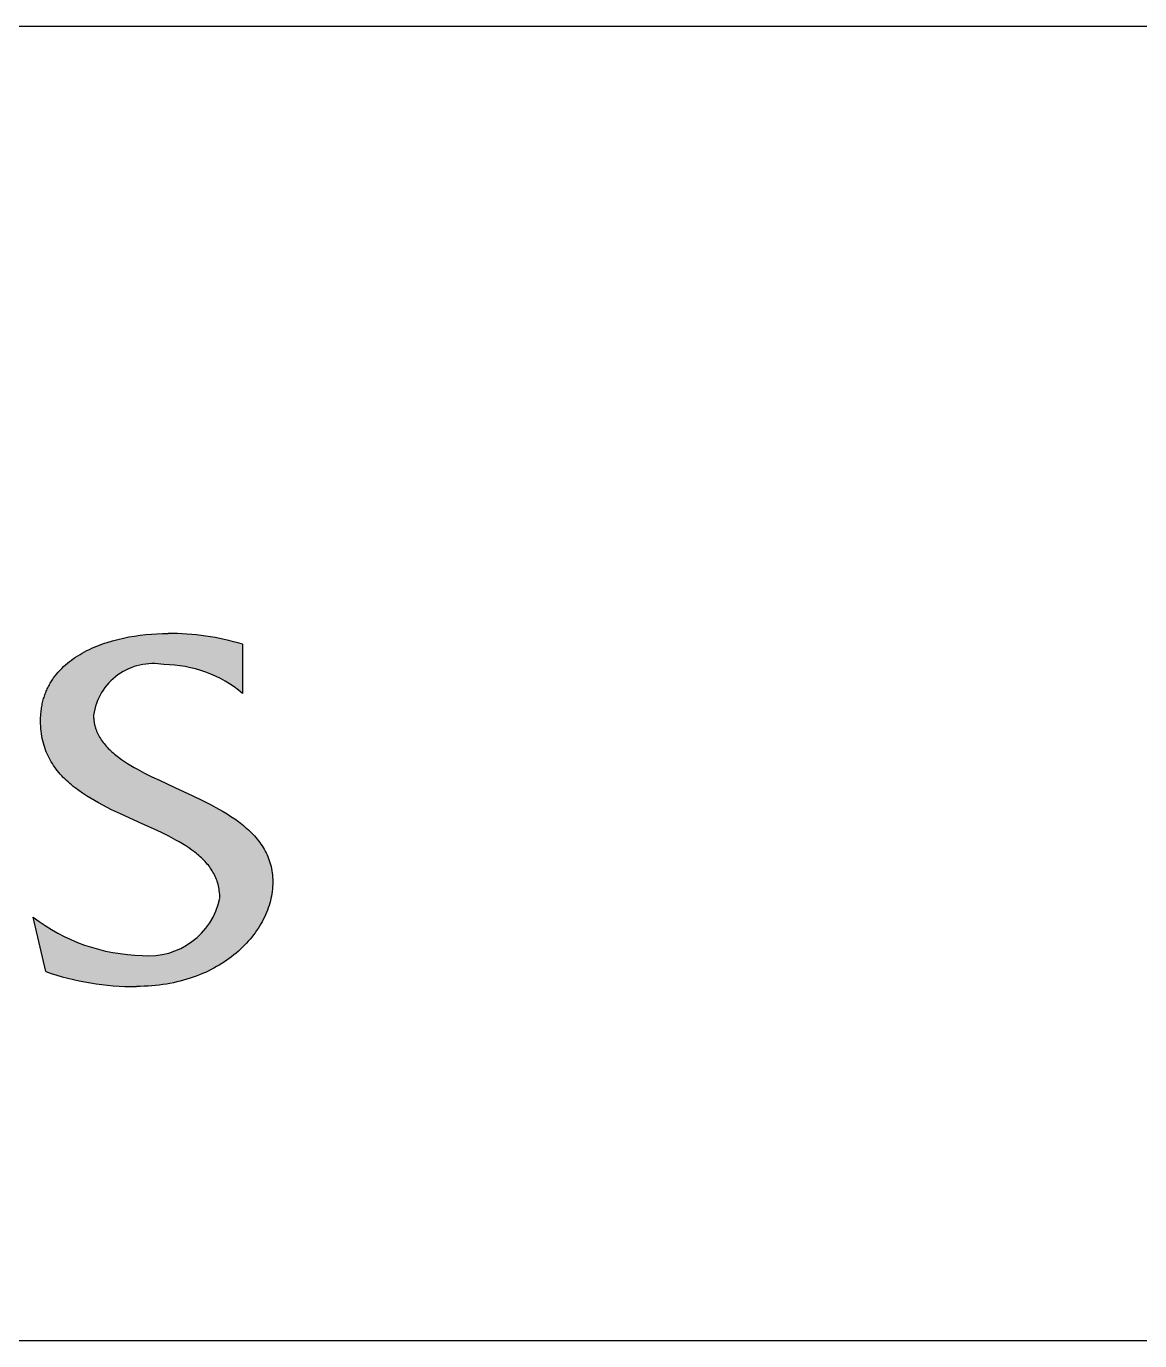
# Model space of a CAD drawing. Extents: x 1919 to 2339, y -1533 to -939.
# Drawn here: x 2033.52 to 2038.6, y -1377.38 to -1371.38 of the extents above; entities that cross this region are included whole.
import ezdxf

# ---------------------------------------------------------------- set-up
doc = ezdxf.new("R2010")
doc.units = 0
doc.header["$LTSCALE"] = 7
doc.header["$MEASUREMENT"] = 0
for name, color, linetype in [('08_ALL_FEATURES', 7, 'CONTINUOUS'), ('D', 2, 'CONTINUOUS'), ('DWG', 7, 'CONTINUOUS')]:
    doc.layers.add(name, color=color, linetype=linetype)

msp = doc.modelspace()

# ---------------------------------------------------------------- hatches: boundary and pattern name
at = {"layer": 'D', "extrusion": (0, 0, -1)}
msp.add_hatch(color=256, dxfattribs=at).paths.add_polyline_path([(-2033.6087, -1375.6937), (-2033.551, -1375.445), (-2033.5641, -1375.455), (-2033.5775, -1375.4647), (-2033.5911, -1375.4742), (-2033.6049, -1375.4835), (-2033.6189, -1375.4925), (-2033.6332, -1375.5012), (-2033.6476, -1375.5097), (-2033.6623, -1375.5178), (-2033.6771, -1375.5258), (-2033.6921, -1375.5334), (-2033.7073, -1375.5407), (-2033.7226, -1375.5477), (-2033.7381, -1375.5544), (-2033.7537, -1375.5608), (-2033.7695, -1375.5669), (-2033.7854, -1375.5727), (-2033.8014, -1375.5781), (-2033.8175, -1375.5833), (-2033.8337, -1375.588), (-2033.8499, -1375.5925), (-2033.8663, -1375.5966), (-2033.8827, -1375.6004), (-2033.8992, -1375.6039), (-2033.9157, -1375.607), (-2033.9322, -1375.6098), (-2033.9488, -1375.6122), (-2033.9654, -1375.6143), (-2033.982, -1375.6161), (-2033.9985, -1375.6175), (-2034.0151, -1375.6186), (-2034.0316, -1375.6194), (-2034.0481, -1375.6199), (-2034.055, -1375.6205), (-2034.062, -1375.6209), (-2034.069, -1375.6212), (-2034.076, -1375.6214), (-2034.0832, -1375.6214), (-2034.0903, -1375.6213), (-2034.0976, -1375.621), (-2034.1048, -1375.6205), (-2034.1121, -1375.6199), (-2034.1194, -1375.6191), (-2034.1268, -1375.6181), (-2034.1341, -1375.617), (-2034.1415, -1375.6157), (-2034.1489, -1375.6142), (-2034.1563, -1375.6125), (-2034.1637, -1375.6107), (-2034.171, -1375.6087), (-2034.1784, -1375.6065), (-2034.1857, -1375.6041), (-2034.193, -1375.6015), (-2034.2002, -1375.5988), (-2034.2074, -1375.5958), (-2034.2146, -1375.5927), (-2034.2217, -1375.5895), (-2034.2287, -1375.586), (-2034.2357, -1375.5824), (-2034.2426, -1375.5786), (-2034.2494, -1375.5746), (-2034.2561, -1375.5705), (-2034.2627, -1375.5662), (-2034.2693, -1375.5617), (-2034.2757, -1375.5571), (-2034.282, -1375.5523), (-2034.2882, -1375.5474), (-2034.2942, -1375.5423), (-2034.3001, -1375.5371), (-2034.3059, -1375.5318), (-2034.3116, -1375.5263), (-2034.3171, -1375.5207), (-2034.3225, -1375.515), (-2034.3277, -1375.5092), (-2034.3328, -1375.5033), (-2034.3377, -1375.4972), (-2034.3425, -1375.4911), (-2034.347, -1375.4849), (-2034.3515, -1375.4786), (-2034.3557, -1375.4722), (-2034.3598, -1375.4658), (-2034.3638, -1375.4593), (-2034.3675, -1375.4527), (-2034.3711, -1375.4461), (-2034.3746, -1375.4394), (-2034.3778, -1375.4327), (-2034.3809, -1375.426), (-2034.3838, -1375.4192), (-2034.3865, -1375.4124), (-2034.3891, -1375.4056), (-2034.3915, -1375.3988), (-2034.3938, -1375.392), (-2034.3959, -1375.3852), (-2034.3978, -1375.3784), (-2034.3995, -1375.3716), (-2034.4011, -1375.3648), (-2034.4026, -1375.358), (-2034.4025, -1375.3496), (-2034.4021, -1375.3414), (-2034.4014, -1375.3333), (-2034.4005, -1375.3253), (-2034.3994, -1375.3175), (-2034.398, -1375.3098), (-2034.3964, -1375.3022), (-2034.3945, -1375.2948), (-2034.3924, -1375.2875), (-2034.3901, -1375.2803), (-2034.3875, -1375.2732), (-2034.3847, -1375.2663), (-2034.3817, -1375.2595), (-2034.3785, -1375.2527), (-2034.3751, -1375.2462), (-2034.3715, -1375.2397), (-2034.3677, -1375.2333), (-2034.3636, -1375.227), (-2034.3594, -1375.2209), (-2034.355, -1375.2148), (-2034.3504, -1375.2088), (-2034.3457, -1375.203), (-2034.3407, -1375.1972), (-2034.3356, -1375.1915), (-2034.3303, -1375.1859), (-2034.3248, -1375.1804), (-2034.3192, -1375.175), (-2034.3134, -1375.1696), (-2034.3075, -1375.1644), (-2034.3014, -1375.1592), (-2034.2951, -1375.1541), (-2034.2887, -1375.149), (-2034.2756, -1375.1392), (-2034.2619, -1375.1296), (-2034.2477, -1375.1202), (-2034.233, -1375.111), (-2034.2179, -1375.1021), (-2034.2024, -1375.0933), (-2034.1703, -1375.0763), (-2034.1369, -1375.0597), (-2034.1026, -1375.0435), (-2033.9091, -1374.9549), (-2033.8694, -1374.9348), (-2033.8499, -1374.9243), (-2033.8309, -1374.9136), (-2033.8122, -1374.9026), (-2033.7939, -1374.8913), (-2033.7761, -1374.8796), (-2033.7588, -1374.8675), (-2033.7421, -1374.855), (-2033.734, -1374.8485), (-2033.726, -1374.842), (-2033.7182, -1374.8353), (-2033.7105, -1374.8285), (-2033.703, -1374.8216), (-2033.6957, -1374.8146), (-2033.6886, -1374.8074), (-2033.6817, -1374.8001), (-2033.6749, -1374.7926), (-2033.6684, -1374.785), (-2033.662, -1374.7773), (-2033.6559, -1374.7694), (-2033.65, -1374.7613), (-2033.6443, -1374.7531), (-2033.6388, -1374.7447), (-2033.6336, -1374.7362), (-2033.6286, -1374.7275), (-2033.6238, -1374.7186), (-2033.6193, -1374.7095), (-2033.615, -1374.7002), (-2033.611, -1374.6908), (-2033.6073, -1374.6812), (-2033.6038, -1374.6714), (-2033.6006, -1374.6614), (-2033.5977, -1374.6512), (-2033.595, -1374.6408), (-2033.5927, -1374.6301), (-2033.5907, -1374.6193), (-2033.5889, -1374.6083), (-2033.5875, -1374.597), (-2033.5863, -1374.5855), (-2033.5855, -1374.5739), (-2033.585, -1374.5619), (-2033.5849, -1374.5498), (-2033.5851, -1374.5361), (-2033.5858, -1374.5227), (-2033.5863, -1374.5161), (-2033.5869, -1374.5096), (-2033.5876, -1374.5031), (-2033.5884, -1374.4967), (-2033.5894, -1374.4904), (-2033.5904, -1374.4842), (-2033.5916, -1374.478), (-2033.5928, -1374.4719), (-2033.5942, -1374.4658), (-2033.5956, -1374.4598), (-2033.5972, -1374.4539), (-2033.5989, -1374.448), (-2033.6006, -1374.4423), (-2033.6025, -1374.4365), (-2033.6044, -1374.4309), (-2033.6065, -1374.4253), (-2033.6086, -1374.4198), (-2033.6108, -1374.4143), (-2033.6131, -1374.4089), (-2033.6156, -1374.4036), (-2033.6181, -1374.3983), (-2033.6207, -1374.3931), (-2033.6233, -1374.3879), (-2033.6261, -1374.3828), (-2033.629, -1374.3778), (-2033.6319, -1374.3729), (-2033.6349, -1374.368), (-2033.638, -1374.3631), (-2033.6412, -1374.3584), (-2033.6445, -1374.3537), (-2033.6513, -1374.3444), (-2033.6584, -1374.3354), (-2033.6658, -1374.3267), (-2033.6735, -1374.3182), (-2033.6814, -1374.3099), (-2033.6897, -1374.3019), (-2033.6982, -1374.294), (-2033.707, -1374.2865), (-2033.7161, -1374.2791), (-2033.7254, -1374.272), (-2033.7349, -1374.2651), (-2033.7446, -1374.2584), (-2033.7546, -1374.252), (-2033.7648, -1374.2458), (-2033.7752, -1374.2398), (-2033.7858, -1374.234), (-2033.7966, -1374.2284), (-2033.8075, -1374.223), (-2033.8187, -1374.2179), (-2033.83, -1374.2129), (-2033.8414, -1374.2082), (-2033.853, -1374.2036), (-2033.8648, -1374.1993), (-2033.8766, -1374.1951), (-2033.8886, -1374.1912), (-2033.9129, -1374.1839), (-2033.9377, -1374.1774), (-2033.9627, -1374.1716), (-2033.988, -1374.1666), (-2034.0135, -1374.1623), (-2034.0391, -1374.1587), (-2034.0648, -1374.1557), (-2034.0905, -1374.1535), (-2034.1161, -1374.1519), (-2034.1416, -1374.151), (-2034.1669, -1374.1507), (-2034.1884, -1374.1508), (-2034.2099, -1374.1513), (-2034.2314, -1374.1522), (-2034.2528, -1374.1535), (-2034.2743, -1374.1552), (-2034.2958, -1374.1573), (-2034.3172, -1374.1598), (-2034.3385, -1374.1627), (-2034.3599, -1374.1659), (-2034.3811, -1374.1696), (-2034.4023, -1374.1736), (-2034.4233, -1374.1781), (-2034.4443, -1374.1829), (-2034.4652, -1374.1881), (-2034.4859, -1374.1937), (-2034.5066, -1374.1996), (-2034.5066, -1374.4242), (-2034.4973, -1374.4166), (-2034.4878, -1374.4093), (-2034.4782, -1374.402), (-2034.4684, -1374.395), (-2034.4584, -1374.3882), (-2034.4482, -1374.3816), (-2034.4379, -1374.3751), (-2034.4274, -1374.3689), (-2034.4167, -1374.3629), (-2034.406, -1374.3571), (-2034.395, -1374.3516), (-2034.384, -1374.3463), (-2034.3728, -1374.3412), (-2034.3615, -1374.3363), (-2034.3501, -1374.3317), (-2034.3386, -1374.3274), (-2034.327, -1374.3233), (-2034.3153, -1374.3194), (-2034.3036, -1374.3158), (-2034.2918, -1374.3125), (-2034.2799, -1374.3094), (-2034.268, -1374.3066), (-2034.256, -1374.304), (-2034.244, -1374.3017), (-2034.232, -1374.2997), (-2034.22, -1374.2979), (-2034.2079, -1374.2964), (-2034.1959, -1374.2952), (-2034.1838, -1374.2942), (-2034.1718, -1374.2934), (-2034.1598, -1374.293), (-2034.1479, -1374.2927), (-2034.1412, -1374.2916), (-2034.1345, -1374.2906), (-2034.1278, -1374.2898), (-2034.121, -1374.2891), (-2034.1141, -1374.2886), (-2034.1073, -1374.2883), (-2034.1004, -1374.2882), (-2034.0935, -1374.2882), (-2034.0865, -1374.2884), (-2034.0796, -1374.2887), (-2034.0726, -1374.2893), (-2034.0657, -1374.29), (-2034.0588, -1374.2909), (-2034.0519, -1374.292), (-2034.045, -1374.2933), (-2034.0381, -1374.2947), (-2034.0313, -1374.2963), (-2034.0246, -1374.2981), (-2034.0178, -1374.3001), (-2034.0112, -1374.3022), (-2034.0046, -1374.3045), (-2033.9981, -1374.307), (-2033.9916, -1374.3096), (-2033.9853, -1374.3123), (-2033.979, -1374.3153), (-2033.9728, -1374.3183), (-2033.9667, -1374.3216), (-2033.9608, -1374.3249), (-2033.9549, -1374.3284), (-2033.9491, -1374.332), (-2033.9435, -1374.3358), (-2033.938, -1374.3396), (-2033.9326, -1374.3436), (-2033.9272, -1374.3478), (-2033.922, -1374.3521), (-2033.9168, -1374.3565), (-2033.9117, -1374.3611), (-2033.9067, -1374.3659), (-2033.9018, -1374.3707), (-2033.8971, -1374.3758), (-2033.8924, -1374.3809), (-2033.8879, -1374.3862), (-2033.8835, -1374.3916), (-2033.8792, -1374.3971), (-2033.8751, -1374.4027), (-2033.8711, -1374.4085), (-2033.8672, -1374.4143), (-2033.8635, -1374.4203), (-2033.86, -1374.4263), (-2033.8566, -1374.4324), (-2033.8534, -1374.4386), (-2033.8503, -1374.4449), (-2033.8474, -1374.4512), (-2033.8447, -1374.4576), (-2033.8421, -1374.4641), (-2033.8397, -1374.4706), (-2033.8375, -1374.4772), (-2033.8354, -1374.4838), (-2033.8335, -1374.4904), (-2033.8318, -1374.497), (-2033.8303, -1374.5037), (-2033.8289, -1374.5103), (-2033.8277, -1374.517), (-2033.8267, -1374.5236), (-2033.8267, -1374.5274), (-2033.8268, -1374.5311), (-2033.827, -1374.5348), (-2033.8272, -1374.5384), (-2033.8275, -1374.542), (-2033.8279, -1374.5456), (-2033.8283, -1374.5492), (-2033.8288, -1374.5527), (-2033.8293, -1374.5563), (-2033.8299, -1374.5597), (-2033.8306, -1374.5632), (-2033.8313, -1374.5666), (-2033.8321, -1374.5701), (-2033.8329, -1374.5734), (-2033.8339, -1374.5768), (-2033.8348, -1374.5801), (-2033.8358, -1374.5835), (-2033.8369, -1374.5868), (-2033.8381, -1374.59), (-2033.8393, -1374.5933), (-2033.8405, -1374.5965), (-2033.8418, -1374.5997), (-2033.8446, -1374.606), (-2033.8476, -1374.6122), (-2033.8508, -1374.6183), (-2033.8542, -1374.6244), (-2033.8579, -1374.6304), (-2033.8617, -1374.6362), (-2033.8657, -1374.642), (-2033.87, -1374.6478), (-2033.8744, -1374.6534), (-2033.879, -1374.659), (-2033.8838, -1374.6645), (-2033.8887, -1374.6699), (-2033.8939, -1374.6752), (-2033.8992, -1374.6805), (-2033.9047, -1374.6857), (-2033.9103, -1374.6909), (-2033.9161, -1374.696), (-2033.922, -1374.701), (-2033.9282, -1374.706), (-2033.9408, -1374.7157), (-2033.954, -1374.7253), (-2033.9678, -1374.7347), (-2033.982, -1374.7438), (-2033.9967, -1374.7528), (-2034.0118, -1374.7617), (-2034.0274, -1374.7704), (-2034.0595, -1374.7875), (-2034.093, -1374.8042), (-2034.3208, -1374.9109), (-2034.3604, -1374.9311), (-2034.3989, -1374.952), (-2034.4175, -1374.9628), (-2034.4358, -1374.9739), (-2034.4535, -1374.9853), (-2034.4708, -1374.997), (-2034.4875, -1375.009), (-2034.5036, -1375.0213), (-2034.5114, -1375.0276), (-2034.519, -1375.034), (-2034.5265, -1375.0405), (-2034.5338, -1375.0472), (-2034.5409, -1375.0539), (-2034.5478, -1375.0607), (-2034.5545, -1375.0676), (-2034.5611, -1375.0746), (-2034.5674, -1375.0818), (-2034.5735, -1375.0891), (-2034.5794, -1375.0965), (-2034.5851, -1375.104), (-2034.5906, -1375.1116), (-2034.5958, -1375.1194), (-2034.6008, -1375.1273), (-2034.6056, -1375.1353), (-2034.6101, -1375.1435), (-2034.6143, -1375.1518), (-2034.6183, -1375.1603), (-2034.622, -1375.1689), (-2034.6255, -1375.1776), (-2034.6287, -1375.1865), (-2034.6316, -1375.1956), (-2034.6343, -1375.2048), (-2034.6366, -1375.2141), (-2034.6386, -1375.2236), (-2034.6404, -1375.2333), (-2034.6418, -1375.2432), (-2034.643, -1375.2532), (-2034.6438, -1375.2634), (-2034.6443, -1375.2738), (-2034.6444, -1375.2844), (-2034.6443, -1375.2951), (-2034.6437, -1375.3059), (-2034.6429, -1375.3167), (-2034.6417, -1375.3276), (-2034.6401, -1375.3384), (-2034.6382, -1375.3492), (-2034.636, -1375.36), (-2034.6335, -1375.3708), (-2034.6306, -1375.3816), (-2034.6273, -1375.3923), (-2034.6238, -1375.403), (-2034.6199, -1375.4137), (-2034.6157, -1375.4243), (-2034.6112, -1375.4349), (-2034.6064, -1375.4454), (-2034.6012, -1375.4559), (-2034.5958, -1375.4663), (-2034.59, -1375.4766), (-2034.5839, -1375.4868), (-2034.5775, -1375.4969), (-2034.5708, -1375.5069), (-2034.5638, -1375.5169), (-2034.5565, -1375.5267), (-2034.5489, -1375.5364), (-2034.5409, -1375.546), (-2034.5327, -1375.5555), (-2034.5242, -1375.5648), (-2034.5154, -1375.574), (-2034.5063, -1375.583), (-2034.497, -1375.5919), (-2034.4873, -1375.6007), (-2034.4774, -1375.6093), (-2034.4672, -1375.6177), (-2034.4566, -1375.6259), (-2034.4459, -1375.634), (-2034.4348, -1375.6419), (-2034.4235, -1375.6496), (-2034.4119, -1375.657), (-2034.4, -1375.6643), (-2034.3879, -1375.6714), (-2034.3755, -1375.6782), (-2034.3628, -1375.6849), (-2034.3499, -1375.6913), (-2034.3367, -1375.6974), (-2034.3233, -1375.7034), (-2034.3096, -1375.709), (-2034.2956, -1375.7145), (-2034.2814, -1375.7196), (-2034.267, -1375.7245), (-2034.2523, -1375.7291), (-2034.2374, -1375.7335), (-2034.2222, -1375.7375), (-2034.2068, -1375.7413), (-2034.1911, -1375.7448), (-2034.1752, -1375.748), (-2034.1591, -1375.7508), (-2034.1427, -1375.7534), (-2034.1262, -1375.7556), (-2034.1093, -1375.7575), (-2034.0923, -1375.7591), (-2034.0751, -1375.7603), (-2034.0576, -1375.7612), (-2034.0399, -1375.7618), (-2034.022, -1375.7619), (-2033.9958, -1375.7619), (-2033.9695, -1375.7613), (-2033.9433, -1375.7601), (-2033.917, -1375.7584), (-2033.8908, -1375.7561), (-2033.8646, -1375.7532), (-2033.8384, -1375.7498), (-2033.8124, -1375.7458), (-2033.7864, -1375.7412), (-2033.7605, -1375.7361), (-2033.7348, -1375.7304), (-2033.7092, -1375.7241), (-2033.6838, -1375.7173), (-2033.6586, -1375.71), (-2033.6335, -1375.7021)], flags=0)

# ---------------------------------------------------------------- linework, layer by layer
at = {"layer": '08_ALL_FEATURES', "color": 7, "linetype": 'Continuous'}
msp.add_line((2071.1805, -1377.3789), (1989.5805, -1377.3789), dxfattribs=at)
at = {"layer": 'D'}
for p, q in [((2033.9129, -1374.1839), (2033.9377, -1374.1774)), ((2033.9377, -1374.1774), (2033.9627, -1374.1716)), ((2033.9627, -1374.1716), (2033.988, -1374.1666)), ((2033.988, -1374.1666), (2034.0135, -1374.1623)), ((2034.0135, -1374.1623), (2034.0391, -1374.1587)), ((2034.0391, -1374.1587), (2034.0648, -1374.1557)), ((2034.0648, -1374.1557), (2034.0905, -1374.1535)), ((2034.0905, -1374.1535), (2034.1161, -1374.1519)), ((2034.1161, -1374.1519), (2034.1416, -1374.151)), ((2034.1416, -1374.151), (2034.1669, -1374.1507)), ((2033.7648, -1374.2458), (2033.7752, -1374.2398)), ((2033.7752, -1374.2398), (2033.7858, -1374.234)), ((2033.7858, -1374.234), (2033.7966, -1374.2284)), ((2033.7966, -1374.2284), (2033.8075, -1374.223)), ((2033.8075, -1374.223), (2033.8187, -1374.2179)), ((2033.8187, -1374.2179), (2033.83, -1374.2129)), ((2033.83, -1374.2129), (2033.8414, -1374.2082)), ((2033.8414, -1374.2082), (2033.853, -1374.2036)), ((2033.853, -1374.2036), (2033.8648, -1374.1993)), ((2033.8648, -1374.1993), (2033.8766, -1374.1951)), ((2033.8766, -1374.1951), (2033.8886, -1374.1912)), ((2033.8886, -1374.1912), (2033.9129, -1374.1839)), ((2034.5066, -1374.1996), (2034.5066, -1374.4242)), ((2033.6897, -1374.3019), (2033.6982, -1374.294)), ((2033.6982, -1374.294), (2033.707, -1374.2865)), ((2033.707, -1374.2865), (2033.7161, -1374.2791)), ((2033.7161, -1374.2791), (2033.7254, -1374.272)), ((2033.7254, -1374.272), (2033.7349, -1374.2651)), ((2033.7349, -1374.2651), (2033.7446, -1374.2584)), ((2033.7446, -1374.2584), (2033.7546, -1374.252)), ((2033.7546, -1374.252), (2033.7648, -1374.2458)), ((2033.638, -1374.3631), (2033.6412, -1374.3584)), ((2033.6412, -1374.3584), (2033.6445, -1374.3537)), ((2033.6445, -1374.3537), (2033.6513, -1374.3444)), ((2033.6513, -1374.3444), (2033.6584, -1374.3354)), ((2033.6584, -1374.3354), (2033.6658, -1374.3267)), ((2033.6658, -1374.3267), (2033.6735, -1374.3182)), ((2033.6735, -1374.3182), (2033.6814, -1374.3099)), ((2033.6814, -1374.3099), (2033.6897, -1374.3019)), ((2033.6065, -1374.4253), (2033.6086, -1374.4198)), ((2033.6086, -1374.4198), (2033.6108, -1374.4143)), ((2033.6108, -1374.4143), (2033.6131, -1374.4089)), ((2033.6131, -1374.4089), (2033.6156, -1374.4036)), ((2033.6156, -1374.4036), (2033.6181, -1374.3983)), ((2033.6181, -1374.3983), (2033.6207, -1374.3931)), ((2033.6207, -1374.3931), (2033.6233, -1374.3879)), ((2033.6233, -1374.3879), (2033.6261, -1374.3828)), ((2033.6261, -1374.3828), (2033.629, -1374.3778)), ((2033.629, -1374.3778), (2033.6319, -1374.3729)), ((2033.6319, -1374.3729), (2033.6349, -1374.368)), ((2033.6349, -1374.368), (2033.638, -1374.3631)), ((2033.5904, -1374.4842), (2033.5916, -1374.478)), ((2033.5916, -1374.478), (2033.5928, -1374.4719)), ((2033.5928, -1374.4719), (2033.5942, -1374.4658)), ((2033.5942, -1374.4658), (2033.5956, -1374.4598)), ((2033.5956, -1374.4598), (2033.5972, -1374.4539)), ((2033.5972, -1374.4539), (2033.5989, -1374.448)), ((2033.5989, -1374.448), (2033.6006, -1374.4423)), ((2033.6006, -1374.4423), (2033.6025, -1374.4365)), ((2033.6025, -1374.4365), (2033.6044, -1374.4309)), ((2033.6044, -1374.4309), (2033.6065, -1374.4253)), ((2033.5849, -1374.5498), (2033.5851, -1374.5361)), ((2033.5851, -1374.5361), (2033.5858, -1374.5227)), ((2033.5858, -1374.5227), (2033.5863, -1374.5161)), ((2033.5863, -1374.5161), (2033.5869, -1374.5096)), ((2033.5869, -1374.5096), (2033.5876, -1374.5031)), ((2033.5876, -1374.5031), (2033.5884, -1374.4967)), ((2033.5884, -1374.4967), (2033.5894, -1374.4904)), ((2033.5894, -1374.4904), (2033.5904, -1374.4842)), ((2033.8267, -1374.5236), (2033.8267, -1374.5274)), ((2033.8267, -1374.5274), (2033.8268, -1374.5311)), ((2033.8268, -1374.5311), (2033.827, -1374.5348)), ((2033.827, -1374.5348), (2033.8272, -1374.5384)), ((2033.8272, -1374.5384), (2033.8275, -1374.542)), ((2033.585, -1374.5619), (2033.5849, -1374.5498)), ((2033.5855, -1374.5739), (2033.585, -1374.5619)), ((2033.5863, -1374.5855), (2033.5855, -1374.5739)), ((2033.5875, -1374.597), (2033.5863, -1374.5855)), ((2033.5889, -1374.6083), (2033.5875, -1374.597)), ((2033.8275, -1374.542), (2033.8279, -1374.5456)), ((2033.8279, -1374.5456), (2033.8283, -1374.5492)), ((2033.8283, -1374.5492), (2033.8288, -1374.5527)), ((2033.8288, -1374.5527), (2033.8293, -1374.5563)), ((2033.8293, -1374.5563), (2033.8299, -1374.5597)), ((2033.8299, -1374.5597), (2033.8306, -1374.5632)), ((2033.8306, -1374.5632), (2033.8313, -1374.5666)), ((2033.8313, -1374.5666), (2033.8321, -1374.5701)), ((2033.8321, -1374.5701), (2033.8329, -1374.5734)), ((2033.8329, -1374.5734), (2033.8339, -1374.5768)), ((2033.8339, -1374.5768), (2033.8348, -1374.5801)), ((2033.8348, -1374.5801), (2033.8358, -1374.5835)), ((2033.8358, -1374.5835), (2033.8369, -1374.5868)), ((2033.8369, -1374.5868), (2033.8381, -1374.59)), ((2033.8381, -1374.59), (2033.8393, -1374.5933)), ((2033.8393, -1374.5933), (2033.8405, -1374.5965)), ((2033.8405, -1374.5965), (2033.8418, -1374.5997)), ((2033.8418, -1374.5997), (2033.8446, -1374.606)), ((2033.5907, -1374.6193), (2033.5889, -1374.6083)), ((2033.5927, -1374.6301), (2033.5907, -1374.6193)), ((2033.595, -1374.6408), (2033.5927, -1374.6301)), ((2033.5977, -1374.6512), (2033.595, -1374.6408)), ((2033.6006, -1374.6614), (2033.5977, -1374.6512)), ((2033.8446, -1374.606), (2033.8476, -1374.6122)), ((2033.8476, -1374.6122), (2033.8508, -1374.6183)), ((2033.8508, -1374.6183), (2033.8542, -1374.6244)), ((2033.8542, -1374.6244), (2033.8579, -1374.6304)), ((2033.8579, -1374.6304), (2033.8617, -1374.6362)), ((2033.8617, -1374.6362), (2033.8657, -1374.642)), ((2033.8657, -1374.642), (2033.87, -1374.6478)), ((2033.87, -1374.6478), (2033.8744, -1374.6534)), ((2033.8744, -1374.6534), (2033.879, -1374.659)), ((2033.879, -1374.659), (2033.8838, -1374.6645)), ((2033.6038, -1374.6714), (2033.6006, -1374.6614)), ((2033.6073, -1374.6812), (2033.6038, -1374.6714)), ((2033.611, -1374.6908), (2033.6073, -1374.6812)), ((2033.615, -1374.7002), (2033.611, -1374.6908)), ((2033.6193, -1374.7095), (2033.615, -1374.7002)), ((2033.6238, -1374.7186), (2033.6193, -1374.7095)), ((2033.6286, -1374.7275), (2033.6238, -1374.7186)), ((2033.8838, -1374.6645), (2033.8887, -1374.6699)), ((2033.8887, -1374.6699), (2033.8939, -1374.6752)), ((2033.8939, -1374.6752), (2033.8992, -1374.6805)), ((2033.8992, -1374.6805), (2033.9047, -1374.6857)), ((2033.9047, -1374.6857), (2033.9103, -1374.6909)), ((2033.9103, -1374.6909), (2033.9161, -1374.696)), ((2033.9161, -1374.696), (2033.922, -1374.701)), ((2033.922, -1374.701), (2033.9282, -1374.706)), ((2033.9282, -1374.706), (2033.9408, -1374.7157)), ((2033.9408, -1374.7157), (2033.954, -1374.7253)), ((2033.6336, -1374.7362), (2033.6286, -1374.7275)), ((2033.6388, -1374.7447), (2033.6336, -1374.7362)), ((2033.6443, -1374.7531), (2033.6388, -1374.7447)), ((2033.65, -1374.7613), (2033.6443, -1374.7531)), ((2033.6559, -1374.7694), (2033.65, -1374.7613)), ((2033.662, -1374.7773), (2033.6559, -1374.7694)), ((2033.6684, -1374.785), (2033.662, -1374.7773)), ((2033.954, -1374.7253), (2033.9678, -1374.7347)), ((2033.9678, -1374.7347), (2033.982, -1374.7438)), ((2033.982, -1374.7438), (2033.9967, -1374.7528)), ((2033.9967, -1374.7528), (2034.0118, -1374.7617)), ((2034.0118, -1374.7617), (2034.0274, -1374.7704)), ((2034.0274, -1374.7704), (2034.0595, -1374.7875)), ((2033.6749, -1374.7926), (2033.6684, -1374.785)), ((2033.6817, -1374.8001), (2033.6749, -1374.7926)), ((2033.6886, -1374.8074), (2033.6817, -1374.8001)), ((2033.6957, -1374.8146), (2033.6886, -1374.8074)), ((2033.703, -1374.8216), (2033.6957, -1374.8146)), ((2033.7105, -1374.8285), (2033.703, -1374.8216)), ((2033.7182, -1374.8353), (2033.7105, -1374.8285)), ((2033.726, -1374.842), (2033.7182, -1374.8353)), ((2034.0595, -1374.7875), (2034.093, -1374.8042)), ((2034.093, -1374.8042), (2034.1274, -1374.8207)), ((2034.1274, -1374.8207), (2034.1982, -1374.8534)), ((2033.734, -1374.8485), (2033.726, -1374.842)), ((2033.7421, -1374.855), (2033.734, -1374.8485)), ((2033.7588, -1374.8675), (2033.7421, -1374.855)), ((2033.7761, -1374.8796), (2033.7588, -1374.8675)), ((2033.7939, -1374.8913), (2033.7761, -1374.8796)), ((2033.8122, -1374.9026), (2033.7939, -1374.8913)), ((2034.1982, -1374.8534), (2034.2803, -1374.8914)), ((2034.2803, -1374.8914), (2034.3208, -1374.9109)), ((2033.8309, -1374.9136), (2033.8122, -1374.9026)), ((2033.8499, -1374.9243), (2033.8309, -1374.9136)), ((2033.8694, -1374.9348), (2033.8499, -1374.9243)), ((2033.9091, -1374.9549), (2033.8694, -1374.9348)), ((2033.9496, -1374.9743), (2033.9091, -1374.9549)), ((2034.3208, -1374.9109), (2034.3604, -1374.9311)), ((2034.3604, -1374.9311), (2034.3989, -1374.952)), ((2034.3989, -1374.952), (2034.4175, -1374.9628)), ((2034.0319, -1375.0116), (2033.9496, -1374.9743)), ((2034.1026, -1375.0435), (2034.0319, -1375.0116)), ((2034.4175, -1374.9628), (2034.4358, -1374.9739)), ((2034.4358, -1374.9739), (2034.4535, -1374.9853)), ((2034.4535, -1374.9853), (2034.4708, -1374.997)), ((2034.4708, -1374.997), (2034.4875, -1375.009)), ((2034.4875, -1375.009), (2034.5036, -1375.0213)), ((2034.1369, -1375.0597), (2034.1026, -1375.0435)), ((2034.1703, -1375.0763), (2034.1369, -1375.0597)), ((2034.2024, -1375.0933), (2034.1703, -1375.0763)), ((2034.5036, -1375.0213), (2034.5114, -1375.0276)), ((2034.5114, -1375.0276), (2034.519, -1375.034)), ((2034.519, -1375.034), (2034.5265, -1375.0405)), ((2034.5265, -1375.0405), (2034.5338, -1375.0472)), ((2034.5338, -1375.0472), (2034.5409, -1375.0539)), ((2034.5409, -1375.0539), (2034.5478, -1375.0607)), ((2034.5478, -1375.0607), (2034.5545, -1375.0676)), ((2034.5545, -1375.0676), (2034.5611, -1375.0746)), ((2034.5611, -1375.0746), (2034.5674, -1375.0818)), ((2034.2179, -1375.1021), (2034.2024, -1375.0933)), ((2034.233, -1375.111), (2034.2179, -1375.1021)), ((2034.2477, -1375.1202), (2034.233, -1375.111)), ((2034.2619, -1375.1296), (2034.2477, -1375.1202)), ((2034.2756, -1375.1392), (2034.2619, -1375.1296)), ((2034.2887, -1375.149), (2034.2756, -1375.1392)), ((2034.5674, -1375.0818), (2034.5735, -1375.0891)), ((2034.5735, -1375.0891), (2034.5794, -1375.0965)), ((2034.5794, -1375.0965), (2034.5851, -1375.104)), ((2034.5851, -1375.104), (2034.5906, -1375.1116)), ((2034.5906, -1375.1116), (2034.5958, -1375.1194)), ((2034.5958, -1375.1194), (2034.6008, -1375.1273)), ((2034.6008, -1375.1273), (2034.6056, -1375.1353)), ((2034.6056, -1375.1353), (2034.6101, -1375.1435)), ((2034.2951, -1375.1541), (2034.2887, -1375.149)), ((2034.3014, -1375.1592), (2034.2951, -1375.1541)), ((2034.3075, -1375.1644), (2034.3014, -1375.1592)), ((2034.3134, -1375.1696), (2034.3075, -1375.1644)), ((2034.3192, -1375.175), (2034.3134, -1375.1696)), ((2034.3248, -1375.1804), (2034.3192, -1375.175)), ((2034.3303, -1375.1859), (2034.3248, -1375.1804)), ((2034.3356, -1375.1915), (2034.3303, -1375.1859)), ((2034.3407, -1375.1972), (2034.3356, -1375.1915)), ((2034.3457, -1375.203), (2034.3407, -1375.1972)), ((2034.6101, -1375.1435), (2034.6143, -1375.1518)), ((2034.6143, -1375.1518), (2034.6183, -1375.1603)), ((2034.6183, -1375.1603), (2034.622, -1375.1689)), ((2034.622, -1375.1689), (2034.6255, -1375.1776)), ((2034.6255, -1375.1776), (2034.6287, -1375.1865)), ((2034.6287, -1375.1865), (2034.6316, -1375.1956)), ((2034.6316, -1375.1956), (2034.6343, -1375.2048)), ((2034.3504, -1375.2088), (2034.3457, -1375.203)), ((2034.355, -1375.2148), (2034.3504, -1375.2088)), ((2034.3594, -1375.2209), (2034.355, -1375.2148)), ((2034.3636, -1375.227), (2034.3594, -1375.2209)), ((2034.3677, -1375.2333), (2034.3636, -1375.227)), ((2034.3715, -1375.2397), (2034.3677, -1375.2333)), ((2034.3751, -1375.2462), (2034.3715, -1375.2397)), ((2034.3785, -1375.2527), (2034.3751, -1375.2462)), ((2034.3817, -1375.2595), (2034.3785, -1375.2527)), ((2034.3847, -1375.2663), (2034.3817, -1375.2595)), ((2034.6343, -1375.2048), (2034.6366, -1375.2141)), ((2034.6366, -1375.2141), (2034.6386, -1375.2236)), ((2034.6386, -1375.2236), (2034.6404, -1375.2333)), ((2034.6404, -1375.2333), (2034.6418, -1375.2432)), ((2034.6418, -1375.2432), (2034.643, -1375.2532)), ((2034.643, -1375.2532), (2034.6438, -1375.2634)), ((2034.3875, -1375.2732), (2034.3847, -1375.2663)), ((2034.3901, -1375.2803), (2034.3875, -1375.2732)), ((2034.3924, -1375.2875), (2034.3901, -1375.2803)), ((2034.3945, -1375.2948), (2034.3924, -1375.2875)), ((2034.3964, -1375.3022), (2034.3945, -1375.2948)), ((2034.398, -1375.3098), (2034.3964, -1375.3022)), ((2034.3994, -1375.3175), (2034.398, -1375.3098)), ((2034.4005, -1375.3253), (2034.3994, -1375.3175)), ((2034.6429, -1375.3167), (2034.6417, -1375.3276)), ((2034.6437, -1375.3059), (2034.6429, -1375.3167)), ((2034.6443, -1375.2951), (2034.6437, -1375.3059)), ((2034.6438, -1375.2634), (2034.6443, -1375.2738)), ((2034.6443, -1375.2738), (2034.6444, -1375.2844)), ((2034.6444, -1375.2844), (2034.6443, -1375.2951)), ((2034.4014, -1375.3333), (2034.4005, -1375.3253)), ((2034.4021, -1375.3414), (2034.4014, -1375.3333)), ((2034.4025, -1375.3496), (2034.4021, -1375.3414)), ((2034.4026, -1375.358), (2034.4025, -1375.3496)), ((2034.6335, -1375.3708), (2034.6306, -1375.3816)), ((2034.636, -1375.36), (2034.6335, -1375.3708)), ((2034.6382, -1375.3492), (2034.636, -1375.36)), ((2034.6401, -1375.3384), (2034.6382, -1375.3492)), ((2034.6417, -1375.3276), (2034.6401, -1375.3384)), ((2034.6112, -1375.4349), (2034.6064, -1375.4454)), ((2034.6157, -1375.4243), (2034.6112, -1375.4349)), ((2034.6199, -1375.4137), (2034.6157, -1375.4243)), ((2034.6238, -1375.403), (2034.6199, -1375.4137)), ((2034.6273, -1375.3923), (2034.6238, -1375.403)), ((2034.6306, -1375.3816), (2034.6273, -1375.3923)), ((2033.6087, -1375.6937), (2033.551, -1375.445)), ((2034.5775, -1375.4969), (2034.5708, -1375.5069)), ((2034.5839, -1375.4868), (2034.5775, -1375.4969)), ((2034.59, -1375.4766), (2034.5839, -1375.4868)), ((2034.5958, -1375.4663), (2034.59, -1375.4766)), ((2034.6012, -1375.4559), (2034.5958, -1375.4663)), ((2034.6064, -1375.4454), (2034.6012, -1375.4559)), ((2034.5327, -1375.5555), (2034.5242, -1375.5648)), ((2034.5409, -1375.546), (2034.5327, -1375.5555)), ((2034.5489, -1375.5364), (2034.5409, -1375.546)), ((2034.5565, -1375.5267), (2034.5489, -1375.5364)), ((2034.5638, -1375.5169), (2034.5565, -1375.5267)), ((2034.5708, -1375.5069), (2034.5638, -1375.5169)), ((2034.4672, -1375.6177), (2034.4566, -1375.6259)), ((2034.4774, -1375.6093), (2034.4672, -1375.6177)), ((2034.4873, -1375.6007), (2034.4774, -1375.6093)), ((2034.497, -1375.5919), (2034.4873, -1375.6007)), ((2034.5063, -1375.583), (2034.497, -1375.5919)), ((2034.5154, -1375.574), (2034.5063, -1375.583)), ((2034.5242, -1375.5648), (2034.5154, -1375.574)), ((2034.3755, -1375.6782), (2034.3628, -1375.6849)), ((2034.3879, -1375.6714), (2034.3755, -1375.6782)), ((2034.4, -1375.6643), (2034.3879, -1375.6714)), ((2034.4119, -1375.657), (2034.4, -1375.6643)), ((2034.4235, -1375.6496), (2034.4119, -1375.657)), ((2034.4348, -1375.6419), (2034.4235, -1375.6496)), ((2034.4459, -1375.634), (2034.4348, -1375.6419)), ((2034.4566, -1375.6259), (2034.4459, -1375.634)), ((2034.2222, -1375.7375), (2034.2068, -1375.7413)), ((2034.2374, -1375.7335), (2034.2222, -1375.7375)), ((2034.2523, -1375.7291), (2034.2374, -1375.7335)), ((2034.267, -1375.7245), (2034.2523, -1375.7291)), ((2034.2814, -1375.7196), (2034.267, -1375.7245)), ((2034.2956, -1375.7145), (2034.2814, -1375.7196)), ((2034.3096, -1375.709), (2034.2956, -1375.7145)), ((2034.3233, -1375.7034), (2034.3096, -1375.709)), ((2034.3367, -1375.6974), (2034.3233, -1375.7034)), ((2034.3499, -1375.6913), (2034.3367, -1375.6974)), ((2034.3628, -1375.6849), (2034.3499, -1375.6913)), ((2034.0399, -1375.7618), (2034.022, -1375.7619)), ((2034.0576, -1375.7612), (2034.0399, -1375.7618)), ((2034.0751, -1375.7603), (2034.0576, -1375.7612)), ((2034.0923, -1375.7591), (2034.0751, -1375.7603)), ((2034.1093, -1375.7575), (2034.0923, -1375.7591)), ((2034.1262, -1375.7556), (2034.1093, -1375.7575)), ((2034.1427, -1375.7534), (2034.1262, -1375.7556)), ((2034.1591, -1375.7508), (2034.1427, -1375.7534)), ((2034.1752, -1375.748), (2034.1591, -1375.7508)), ((2034.1911, -1375.7448), (2034.1752, -1375.748)), ((2034.2068, -1375.7413), (2034.1911, -1375.7448))]:
    msp.add_line(p, q, dxfattribs=at)
for centre, radius, start, end in [((2034.1712, -1375.3241), 1.1735, 73.39538, 90.20991), ((2034.0978, -1374.562), 0.2739, 79.47781, 171.94695), ((2034.1435, -1374.8598), 0.5671, 50.18921, 89.55677), ((2034.0802, -1375.2925), 0.329, 264.39595, 348.50497), ((2034.0623, -1374.7853), 0.8347, 232.2159, 269.02355), ((2034.0103, -1374.5463), 1.2157, 250.71098, 270.54935)]:
    msp.add_arc(centre, radius, start, end, dxfattribs=at)
at = {"layer": 'DWG', "linetype": 'Continuous'}
msp.add_line((1989.9805, -1371.3789), (2111.1805, -1371.3789), dxfattribs=at)

doc.saveas('drawing.dxf')
